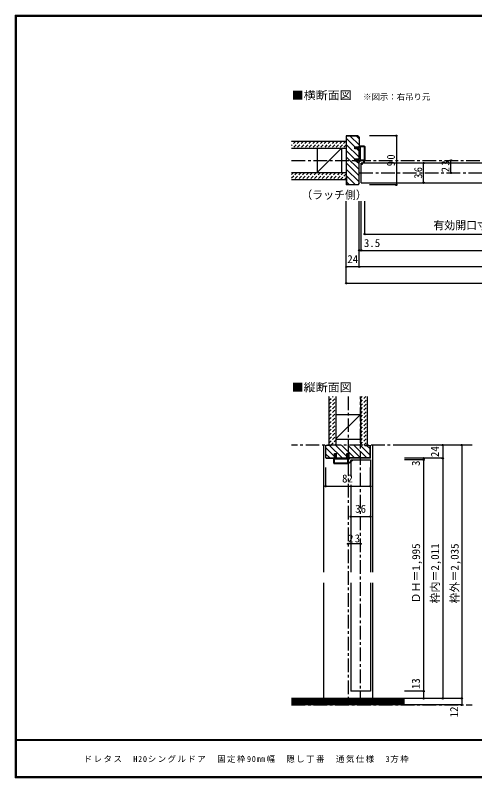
# Model space of a CAD drawing. Units: millimetres at full size, sheet at 1:5. Extents: x -973 to 977, y -718 to 696.
# Drawn here: x -973 to -132, y -701 to 696 of the extents above; entities that cross this region are included whole.
import ezdxf
from ezdxf.enums import TextEntityAlignment as Align

# ---------------------------------------------------------------- set-up
doc = ezdxf.new("R2010")
doc.units = ezdxf.units.MM
doc.header["$LTSCALE"] = 5
doc.header["$PDMODE"] = 32
doc.header["$PDSIZE"] = 2.5
doc.linetypes.add('CHAIN1', pattern=[8, 5, -1, 1, -1])
doc.linetypes.add('DASHED1', pattern=[1.8, 1.2, -0.6])
for name, color, linetype in [('0-0_補助線', 7, 'Continuous'), ('0-1_通り芯', 4, 'CHAIN1'), ('0-3_仕上げ', 2, 'Continuous'), ('0-4_枠', 3, 'Continuous'), ('0-6_扉', 6, 'Continuous'), ('0-A_文字', 3, 'Continuous'), ('0-B_寸法', 4, 'Continuous'), ('0-C_ハッチ', 4, 'DASHED1'), ('F-1_枠', 6, 'Continuous'), ('F-A_文字', 7, 'Continuous')]:
    doc.layers.add(name, color=color, linetype=linetype)
doc.styles.add('ＭＳ ゴシック', font='')
doc.styles.get('ＭＳ ゴシック').set_extended_font_data('MS Gothic')

# ---------------------------------------------------------------- blocks, each defined once
blk = doc.blocks.new('2')
at = {"layer": '0-0_補助線'}
for p, q in [((-9.846, -9.622), (-9.846, 15.078)), ((-8.846, 16.078), (0.354, 16.078)), ((-8.846, 15.878), (0.637, 15.878)), ((-8.446, 14.378), (-8.446, -8.922)), ((-8.146, 14.678), (-1.546, 14.678)), ((-1.246, 14.378), (-1.246, -8.922)), ((0.154, 11.653), (2.154, 11.653)), ((0.154, 11.653), (0.154, -8.497)), ((2.154, 10.953), (2.154, 11.653)), ((3.154, 11.653), (2.512, 10.83)), ((3.154, 11.653), (6.154, 11.653)), ((4.154, 13.753), (4.154, 13.053)), ((5.154, 13.053), (4.512, 13.876)), ((7.154, 13.053), (5.154, 13.053)), ((6.154, 10.953), (6.154, 11.653)), ((7.558, 12.258), (6.516, 10.835)), ((-1.48, -10.622), (-8.846, -10.622)), ((-1.546, -9.222), (-8.146, -9.222)), ((-1.189, -10.85), (-0.732, -12.694)), ((0.354, -12.922), (-0.441, -12.922)), ((0.154, -8.497), (2.154, -8.497)), ((4.154, -9.897), (0.154, -9.897)), ((0.154, -9.897), (0.154, -10.622)), ((0.154, -10.622), (0.645, -12.548)), ((2.154, -7.797), (2.154, -8.497)), ((3.154, -8.497), (2.512, -7.674)), ((3.154, -8.497), (6.154, -8.497)), ((4.154, -10.597), (4.154, -9.897)), ((5.154, -9.897), (4.512, -10.72)), ((7.154, -9.897), (5.154, -9.897)), ((6.154, -7.797), (6.154, -8.497)), ((7.558, -9.101), (6.516, -7.679))]:
    blk.add_line(p, q, dxfattribs=at)
for points in [[(-9.646, 15.078), (-9.646, -9.622), (-9.846, -9.622)], [(4.154, 13.053), (0.154, 13.053), (0.649, 15.723)]]:
    blk.add_lwpolyline(points, dxfattribs=at)
for centre, radius, start, end in [((-8.846, 15.078), 1, 90, 180), ((-8.846, 15.078), 0.8, 90, 180), ((-8.146, 14.378), 0.3, 90, 180), ((-1.546, 14.378), 0.3, 0, 90), ((0.354, 15.778), 0.3, 349.49875, 90), ((2.354, 10.953), 0.2, 180, 322.03043), ((4.354, 13.753), 0.2, 37.96957, 180), ((6.354, 10.953), 0.2, 180, 323.78053), ((7.154, 12.553), 0.5, 323.78053, 90), ((-8.846, -9.622), 1, 180, 270), ((-2.846, -10.72), 6, 179.06153, 259.29815), ((-8.146, -8.922), 0.3, 180, 270), ((-2.846, -10.72), 5.3, 178.93757, 259.29815), ((-1.546, -8.922), 0.3, 270, 0), ((-1.48, -10.922), 0.3, 13.9282, 90), ((-0.441, -12.622), 0.3, 193.9282, 270), ((0.354, -12.622), 0.3, 270, 14.29438), ((2.354, -7.797), 0.2, 37.96957, 180), ((4.354, -10.597), 0.2, 180, 322.03043), ((6.354, -7.797), 0.2, 36.21947, 180), ((7.154, -9.397), 0.5, 270, 36.21947), ((-3.896, -16.272), 0.35, 259.29815, 79.29815)]:
    blk.add_arc(centre, radius, start, end, dxfattribs=at)
blk.add_point((-3.896, -16.622), dxfattribs=at)

msp = doc.modelspace()

# ---------------------------------------------------------------- linework, layer by layer
at = {"layer": '0-1_通り芯'}
for p, q in [((-467, 430), (468, 430)), ((-343, 407.007), (344, 407.007)), ((-363.643, -2.5), (-363.643, -567.5)), ((-340.643, -567.5), (-340.643, -2.5)), ((-467, -567.5), (-136.286, -567.5))]:
    msp.add_line(p, q, dxfattribs=at)
at = {"layer": '0-3_仕上げ'}
for p, q in [((-467, 465), (-367, 465)), ((-467, 452.5), (-367, 452.5)), ((-467, 407.5), (-367, 407.5)), ((-467, 395), (-367, 395)), ((-260.286, -555.5), (-467, -555.5)), ((-260.286, -567.5), (-467, -567.5))]:
    msp.add_line(p, q, dxfattribs=at)
at = {"layer": '0-3_仕上げ', "color": 7}
for p, q in [((-375.572, 452.5), (-420, 407.5)), ((-260.286, -557), (-467, -557)), ((-260.286, -558.5), (-467, -558.5)), ((-260.286, -560), (-467, -560)), ((-260.286, -561.5), (-467, -561.5)), ((-260.286, -563), (-467, -563)), ((-260.286, -564.5), (-467, -564.5)), ((-260.286, -566), (-467, -566))]:
    msp.add_line(p, q, dxfattribs=at)
at = {"layer": '0-3_仕上げ', "color": 3}
for p, q in [((-420, 452.5), (-420, 407.5)), ((-375.572, 452.5), (-375.572, 407.5))]:
    msp.add_line(p, q, dxfattribs=at)
at = {"layer": '0-4_枠'}
for p, q in [((-345.828, 475), (-343, 472.172)), ((-346.036, 474.5), (-366.5, 474.5)), ((-366.5, 460), (-366.5, 474.5)), ((-346.036, 474.5), (-343.5, 471.964)), ((-343.5, 471.964), (-343.5, 454.75)), ((-343, 472.172), (-343, 454.75)), ((-366.5, 460), (-367, 460)), ((-351.5, 451.05), (-351.5, 454.75)), ((-351.5, 454.75), (-343, 454.75)), ((-343, 451.05), (-351.5, 451.05)), ((-343.5, 432.45), (-343.5, 451.05)), ((-343, 432.45), (-343, 451.05)), ((-351.5, 428.75), (-351.5, 432.45)), ((-343, 432.45), (-351.5, 432.45)), ((-343, 428.75), (-351.5, 428.75)), ((-343.5, 388.036), (-343.5, 428.75)), ((-343, 387.828), (-343, 428.75)), ((-366.5, 400), (-367, 400)), ((-366.5, 400), (-366.5, 385.5)), ((-346.036, 385.5), (-366.5, 385.5)), ((-343.5, 388.036), (-346.036, 385.5)), ((-404.643, -114.793), (-404.643, -91.5)), ((-394.643, -92), (-404.143, -92)), ((-394.643, -92), (-394.643, -91.5)), ((-332.643, -92), (-332.643, -91.5)), ((-332.643, -92), (-323.143, -92)), ((-322.643, -114.793), (-322.643, -91.5)), ((-388.393, -115.5), (-388.393, -107)), ((-388.393, -107), (-384.693, -107)), ((-384.693, -115.5), (-384.693, -107)), ((-366.093, -115.5), (-366.093, -107)), ((-366.093, -107), (-362.393, -107)), ((-362.393, -107), (-362.393, -115.5)), ((-403.936, -115.5), (-404.643, -114.793)), ((-403.936, -115.5), (-388.393, -115.5)), ((-403.729, -115), (-388.393, -115)), ((-384.693, -115), (-366.093, -115)), ((-384.693, -115.5), (-366.093, -115.5)), ((-323.557, -115), (-362.393, -115)), ((-323.35, -115.5), (-362.393, -115.5)), ((-323.35, -115.5), (-322.643, -114.793))]:
    msp.add_line(p, q, dxfattribs=at)
at = {"layer": '0-4_枠', "color": 4}
for p, q in [((-408.643, -91.5), (-408.643, -324)), ((-318.643, -91.5), (-318.643, -324)), ((-408.643, -344), (-408.643, -555.5)), ((-318.643, -344), (-318.643, -555.5))]:
    msp.add_line(p, q, dxfattribs=at)
at = {"layer": '0-4_枠'}
for points in [[(-345.828, 475), (-367, 475), (-367, 385)], [(-343, 387.828), (-345.828, 385), (-367, 385)], [(-403.729, -115), (-404.143, -114.586), (-404.143, -92)], [(-323.557, -115), (-323.143, -114.586), (-323.143, -92)]]:
    msp.add_lwpolyline(points, dxfattribs=at)
at = {"layer": '0-6_扉'}
for p, q in [((-8, 425), (-339.5, 425)), ((-339.5, 389), (-339.5, 425)), ((-339.5, 389), (-8, 389)), ((-358.643, -118.5), (-358.643, -149.19)), ((-358.643, -164.422), (-358.643, -324)), ((-358.643, -344), (-358.643, -542.5))]:
    msp.add_line(p, q, dxfattribs=at)
for points in [[(-358.643, -118.5), (-322.643, -118.5), (-322.643, -324)], [(-322.643, -344), (-322.643, -542.5), (-358.643, -542.5)]]:
    msp.add_lwpolyline(points, dxfattribs=at)
at = {"layer": '0-B_寸法'}
for p, q in [((-275.175, 475), (-324.495, 475)), ((-275.175, 475), (-275.175, 385)), ((-225.175, 389), (-225.175, 425)), ((-175.175, 407.007), (-175.175, 430)), ((-275.175, 385), (-324.495, 385)), ((-367, 205), (-367, 355)), ((-343, 235), (-343, 355)), ((-339.5, 265), (-339.5, 355)), ((-333, 295), (-333, 355)), ((-333, 295), (306.9, 295)), ((-343, 265), (344, 265)), ((368, 235), (-367, 235)), ((-155.286, -91.5), (-260.286, -91.5)), ((-190.286, -91.5), (-190.286, -555.5)), ((-155.286, -91.5), (-155.286, -567.5)), ((-190.286, -115.5), (-260.286, -115.5)), ((-225.286, -118.5), (-260.286, -118.5)), ((-225.286, -115.5), (-225.286, -555.5)), ((-404.643, -166.922), (-404.643, -132.4)), ((-322.643, -166.922), (-322.643, -132.4)), ((-404.643, -166.922), (-322.643, -166.922)), ((-358.643, -222.382), (-322.643, -222.382)), ((-340.643, -272.382), (-363.643, -272.382)), ((-225.286, -542.5), (-260.286, -542.5)), ((-155.286, -555.5), (-260.286, -555.5)), ((-155.286, -567.5), (-260.286, -567.5))]:
    msp.add_line(p, q, dxfattribs=at)
at = {"layer": '0-B_寸法', "linetype": 'DASHED1'}
for p, q in [((-398.643, -3.04), (-398.103, -2.5)), ((-398.643, -10.111), (-391.032, -2.5)), ((-398.643, -17.182), (-386.143, -4.682)), ((-398.643, -24.253), (-386.143, -11.753)), ((-341.143, -5.748), (-337.895, -2.5)), ((-341.143, -12.819), (-330.824, -2.5)), ((-341.143, -19.89), (-328.643, -7.39)), ((-398.643, -31.324), (-386.143, -18.824)), ((-398.643, -38.395), (-386.143, -25.895)), ((-341.143, -26.961), (-328.643, -14.461)), ((-341.143, -34.032), (-328.643, -21.532)), ((-398.643, -45.466), (-386.143, -32.966)), ((-398.643, -52.537), (-386.143, -40.037)), ((-341.143, -41.103), (-328.643, -28.603)), ((-341.143, -48.174), (-328.643, -35.674)), ((-398.643, -59.608), (-386.143, -47.108)), ((-398.643, -66.679), (-386.143, -54.179)), ((-341.143, -55.246), (-328.643, -42.746)), ((-341.143, -62.317), (-328.643, -49.817)), ((-398.643, -73.751), (-386.143, -61.251)), ((-398.321, -80.5), (-386.143, -68.322)), ((-341.143, -69.388), (-328.643, -56.888)), ((-341.143, -76.459), (-328.643, -63.959)), ((-398.643, -87.893), (-386.143, -75.393)), ((-395.179, -91.5), (-386.143, -82.464)), ((-341.143, -83.53), (-328.643, -71.03)), ((-341.143, -90.601), (-328.643, -78.101)), ((-388.108, -91.5), (-386.143, -89.535)), ((-334.971, -91.5), (-328.643, -85.172))]:
    msp.add_line(p, q, dxfattribs=at)
at = {"layer": '0-B_寸法', "color": 2}
for p, q in [((-398.643, -2.5), (-398.643, -91.5)), ((-386.143, -2.5), (-386.143, -91.5)), ((-341.143, -2.5), (-341.143, -91.5)), ((-328.643, -2.5), (-328.643, -91.5))]:
    msp.add_line(p, q, dxfattribs=at)
at = {"layer": '0-B_寸法', "color": 7}
msp.add_line((-386.143, -79.928), (-341.143, -35.5), dxfattribs=at)
at = {"layer": '0-B_寸法', "color": 3}
for p, q in [((-386.143, -35.5), (-341.143, -35.5)), ((-386.143, -80.5), (-341.143, -80.5))]:
    msp.add_line(p, q, dxfattribs=at)
at = {"layer": '0-B_寸法', "linetype": 'CHAIN1'}
msp.add_line((-136.286, -91.5), (-467, -91.5), dxfattribs=at)
at = {"layer": '0-B_寸法'}
msp.add_lwpolyline([(-367, 205), (368, 205), (368, 355)], dxfattribs=at)
at = {"layer": '0-B_寸法', "color": 7}
for p in [(-275.175, 475), (-225.175, 425), (-175.175, 430), (-175.175, 407.007), (-275.175, 385), (-225.175, 389), (-333, 295), (-343, 265), (-339.5, 265), (-367, 235), (-343, 235), (-367, 205), (-190.286, -91.5), (-155.286, -91.5), (-225.286, -115.5), (-225.286, -118.5), (-190.286, -115.5), (-404.643, -166.922), (-322.643, -166.922), (-358.643, -222.382), (-322.643, -222.382), (-363.643, -272.382), (-340.643, -272.382), (-225.286, -542.5), (-225.286, -555.5), (-190.286, -555.5), (-155.286, -555.5), (-155.286, -567.5)]:
    msp.add_point(p, dxfattribs=at)
at = {"layer": '0-C_ハッチ'}
for p, q in [((-459.531, 465), (-467, 457.531)), ((-466.602, 465), (-467, 464.602)), ((-452.46, 465), (-464.96, 452.5)), ((-445.389, 465), (-457.889, 452.5)), ((-438.318, 465), (-450.818, 452.5)), ((-431.247, 465), (-443.747, 452.5)), ((-424.176, 465), (-436.676, 452.5)), ((-417.105, 465), (-429.605, 452.5)), ((-410.034, 465), (-422.534, 452.5)), ((-402.963, 465), (-415.463, 452.5)), ((-395.892, 465), (-408.392, 452.5)), ((-388.821, 465), (-401.321, 452.5)), ((-381.749, 465), (-394.249, 452.5)), ((-374.678, 465), (-387.178, 452.5)), ((-367.607, 465), (-380.107, 452.5)), ((-367, 458.536), (-372.799, 452.737)), ((-456.823, 407.5), (-467, 397.323)), ((-463.894, 407.5), (-467, 404.394)), ((-449.752, 407.5), (-462.252, 395)), ((-442.681, 407.5), (-455.181, 395)), ((-435.61, 407.5), (-448.11, 395)), ((-428.539, 407.5), (-441.039, 395)), ((-421.468, 407.5), (-433.968, 395)), ((-414.397, 407.5), (-426.897, 395)), ((-407.326, 407.5), (-419.826, 395)), ((-400.255, 407.5), (-412.755, 395)), ((-393.183, 407.5), (-405.683, 395)), ((-386.112, 407.5), (-398.612, 395)), ((-379.041, 407.5), (-391.541, 395)), ((-371.97, 407.5), (-384.47, 395)), ((-367, 405.399), (-377.399, 395)), ((-367, 398.328), (-370.328, 395))]:
    msp.add_line(p, q, dxfattribs=at)
at = {"layer": '0-C_ハッチ', "linetype": 'Continuous'}
for p, q in [((-366.5, 469.97), (-351.279, 454.75)), ((-359.716, 474.5), (-343.5, 458.284)), ((-348.402, 474.5), (-343.5, 469.598)), ((-367, 459.157), (-343.5, 435.657)), ((-367, 447.842), (-351.5, 432.343)), ((-347.579, 451.05), (-343.5, 446.97)), ((-367, 436.529), (-343.5, 413.029)), ((-367, 425.216), (-343.5, 401.716)), ((-347.907, 428.75), (-343.5, 424.343)), ((-367, 413.902), (-343.5, 390.402)), ((-367, 402.588), (-349.912, 385.5)), ((-366.5, 390.775), (-361.225, 385.5)), ((-404.143, -96.784), (-388.393, -112.534)), ((-397.613, -92), (-374.613, -115)), ((-386.8, -91.5), (-366.093, -112.207)), ((-375.485, -91.5), (-351.986, -115)), ((-364.172, -91.5), (-340.672, -115)), ((-352.858, -91.5), (-329.358, -115)), ((-341.545, -91.5), (-323.143, -109.902)), ((-329.731, -92), (-323.143, -98.588)), ((-404.143, -108.098), (-397.241, -115))]:
    msp.add_line(p, q, dxfattribs=at)
at = {"layer": 'F-1_枠'}
for p, q in [((-973.347, 695.833), (-973.347, -700.833)), ((-973.347, 695.833), (976.653, 695.833)), ((-973.347, 695), (976.653, 695)), ((-973.347, 694.167), (976.653, 694.167)), ((-972.514, 695.833), (-972.514, -700.833)), ((-971.68, 695.833), (-971.68, -700.833)), ((976.653, -631.667), (-973.347, -631.667)), ((976.653, -632.5), (-973.347, -632.5)), ((976.653, -699.167), (-973.347, -699.167)), ((976.653, -700), (-973.347, -700)), ((976.653, -700.833), (-973.347, -700.833))]:
    msp.add_line(p, q, dxfattribs=at)

# ---------------------------------------------------------------- block references
at = {"layer": '0-0_補助線', "xscale": -1}
msp.add_blockref('2', (-342.846, 440.172), dxfattribs=at)
at = {"layer": '0-0_補助線', "rotation": 90}
msp.add_blockref('2', (-373.815, -115.654), dxfattribs=at)

# ---------------------------------------------------------------- texts
at = {"layer": '0-A_文字', "color": 7, "style": 'ＭＳ ゴシック', "width": 1.1}
for s, p in [('■横断面図', (-467, 537.5)), ('■縦断面図', (-467, 2.5))]:
    msp.add_text(s, height=14.66, dxfattribs=at).set_placement(p, align=Align.BOTTOM_LEFT)
at = {"layer": '0-A_文字', "color": 7, "style": 'ＭＳ ゴシック'}
for s, height, p in [('※図示：右吊り元', 11, (-336.072, 537.5)), ('（ラッチ側）', 14.66, (-449.25, 355))]:
    msp.add_text(s, height=height, dxfattribs=at).set_placement(p, align=Align.BOTTOM_LEFT)
at = {"layer": '0-B_寸法', "color": 7, "style": 'ＭＳ ゴシック'}
for s, p in [('有効開口寸法＝753（683）<663>［640］', (-207.347, 299.235)), ('3.5', (-334.649, 266.878)), ('24', (-365, 237.5)), ('82', (-374.643, -164.422)), ('36', (-350.643, -219.882))]:
    msp.add_text(s, height=14.66, dxfattribs=at).set_placement(p, align=Align.BOTTOM_LEFT)
for s, p in [('24', (-192.786, -113.5)), ('3', (-227.786, -129.75)), ('ＤＨ＝1,995', (-227.323, -381.5)), ('枠内＝2,011', (-192.643, -381.5)), ('枠外＝2,035', (-156.629, -381.5)), ('13', (-227.786, -538.6)), ('12', (-157.786, -590.268))]:
    msp.add_text(s, height=14.66, rotation=90, dxfattribs=at).set_placement(p, align=Align.BOTTOM_LEFT)
at = {"layer": '0-B_寸法', "color": 7, "char_height": 14.66, "attachment_point": 7, "rotation": 90, "style": 'ＭＳ ゴシック'}
for s, insert in [('\\T1.27;\\W0.95;90', (-277.675, 419.375)), ('\\T1.27;\\W0.95;23', (-177.675, 408.378)), ('\\T1.27;\\W0.95;36', (-227.675, 396.375))]:
    msp.add_mtext(s, dxfattribs=dict(at, insert=insert))
at = {"layer": '0-B_寸法', "color": 7, "insert": (-363.268, -269.882), "char_height": 14.66, "attachment_point": 7, "style": 'ＭＳ ゴシック'}
msp.add_mtext('\\T1.27;\\W0.95;23', dxfattribs=at)
at = {"layer": 'F-A_文字', "insert": (-847.938, -673.333), "char_height": 11, "attachment_point": 7, "style": 'ＭＳ ゴシック'}
msp.add_mtext('\\T1.18;ドレタス\u3000H20シングルドア\u3000固定枠90㎜幅\u3000隠し丁番\u3000通気仕様\u30003方枠', dxfattribs=at)

doc.saveas('drawing.dxf')
